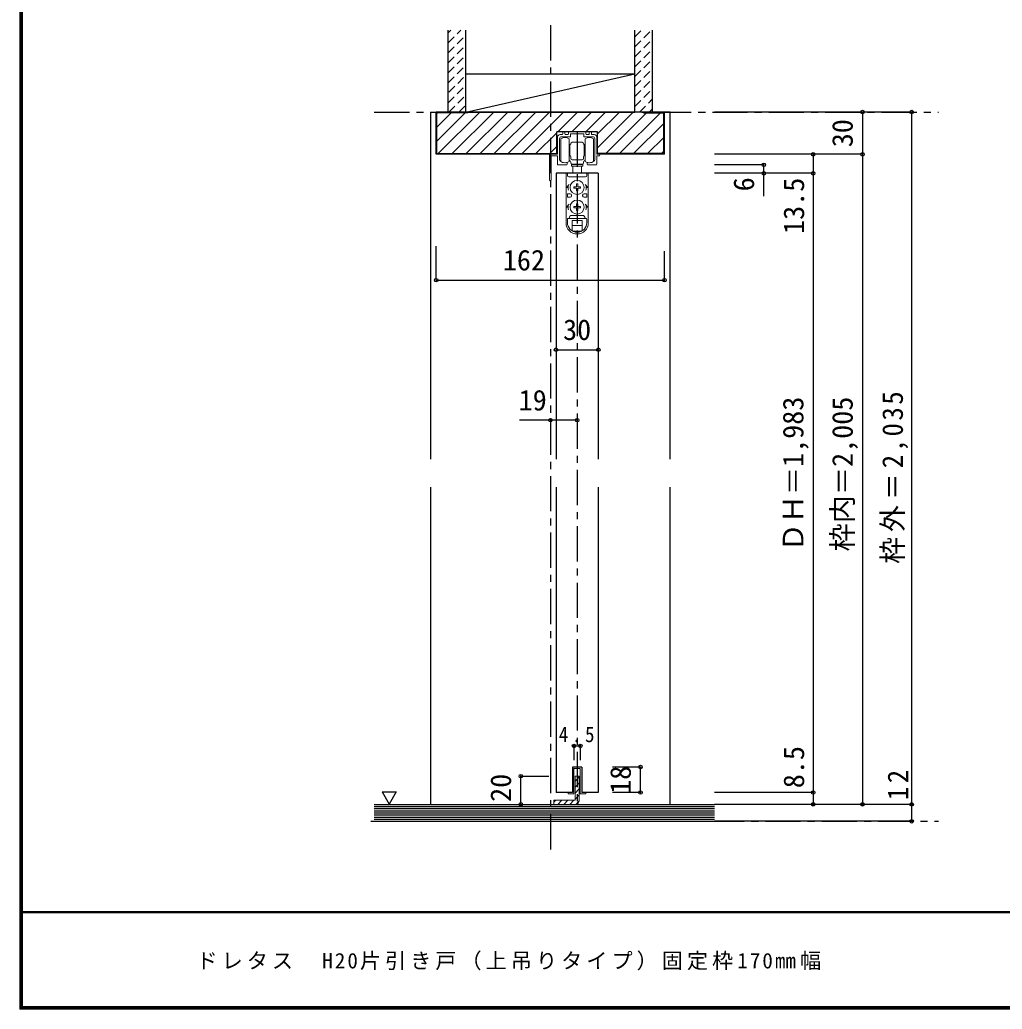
# Model space of a CAD drawing. Units: millimetres, scale not verified. Extents: x -973 to 977, y -718 to 696.
# Drawn here: x -973 to -276, y -701 to 1 of the extents above; entities that cross this region are included whole.
import ezdxf
from ezdxf.enums import TextEntityAlignment as Align

# ---------------------------------------------------------------- set-up
doc = ezdxf.new("R2010")
doc.units = ezdxf.units.MM
doc.header["$LTSCALE"] = 5
doc.header["$PDMODE"] = 32
doc.header["$PDSIZE"] = 2.5
doc.linetypes.add('CHAIN1', pattern=[8, 5, -1, 1, -1])
doc.linetypes.add('DASHED1', pattern=[1.8, 1.2, -0.6])
for name, color, linetype in [('0-1_通り芯', 4, 'CHAIN1'), ('0-2_柱', 3, 'Continuous'), ('0-3_仕上げ', 2, 'Continuous'), ('0-4_枠', 3, 'Continuous'), ('0-6_扉', 2, 'Continuous'), ('0-A_文字', 7, 'Continuous'), ('0-B_寸法', 7, 'Continuous'), ('0-C_ハッチ', 4, 'DASHED1'), ('F-1_枠', 6, 'Continuous'), ('F-A_文字', 7, 'Continuous')]:
    doc.layers.add(name, color=color, linetype=linetype)
doc.layers.add('0-7_金物', color=7, linetype='Continuous', lineweight=18)
doc.styles.add('ＭＳ ゴシック', font='')
doc.styles.get('ＭＳ ゴシック').set_extended_font_data('MS Gothic')

# ---------------------------------------------------------------- blocks, each defined once
blk = doc.blocks.new('戸車(上吊)')
at = {"layer": '0-7_金物'}
for p, q in [((-11.601, 12.792), (-11.601, 28.792)), ((-5.601, 28.792), (-5.601, 20.792)), ((5.599, 28.792), (5.599, 20.792)), ((11.599, 12.792), (11.599, 28.792)), ((-5.601, 24.792), (-5.301, 24.792)), ((-5.601, 23.292), (-5.101, 23.292)), ((-5.101, 24.592), (-5.301, 24.792)), ((-5.301, 23.292), (-5.101, 23.492)), ((-5.101, 24.792), (-5.101, 20.792)), ((-5.001, 24.792), (-5.101, 24.792)), ((-3.501, 26.292), (-0.001, 26.292)), ((3.499, 26.292), (-0.001, 26.292)), ((4.999, 24.792), (5.099, 24.792)), ((5.099, 24.792), (5.099, 20.792)), ((5.099, 24.592), (5.299, 24.792)), ((5.299, 23.292), (5.099, 23.492)), ((5.599, 23.292), (5.099, 23.292)), ((5.599, 24.792), (5.299, 24.792)), ((-5.601, 20.792), (-5.601, 12.792)), ((-5.601, 18.292), (-5.101, 18.292)), ((-5.601, 16.792), (-5.301, 16.792)), ((-5.101, 18.092), (-5.301, 18.292)), ((-5.101, 16.992), (-5.301, 16.792)), ((-5.101, 16.792), (-5.101, 20.792)), ((-5.001, 16.792), (-5.101, 16.792)), ((-4.501, 14.792), (-4.501, 16.292)), ((4.499, 14.792), (4.499, 16.292)), ((4.999, 16.792), (5.099, 16.792)), ((5.099, 16.792), (5.099, 20.792)), ((5.099, 18.092), (5.299, 18.292)), ((5.599, 18.292), (5.099, 18.292)), ((5.099, 16.992), (5.299, 16.792)), ((5.599, 16.792), (5.299, 16.792)), ((5.599, 20.792), (5.599, 12.792)), ((-4.001, 10.492), (-4.001, 9.492)), ((3.999, 10.492), (-4.001, 10.492)), ((-4.001, 9.492), (3.999, 9.492)), ((-3.501, 13.792), (-0.001, 13.792)), ((-0.001, 10.792), (-3.501, 10.792)), ((-3.001, 10.792), (-3.001, 10.492)), ((-3.001, 4.292), (-3.001, 9.492)), ((3.499, 13.792), (-0.001, 13.792)), ((-0.001, 10.792), (3.499, 10.792)), ((2.999, 10.792), (2.999, 10.492)), ((2.999, 9.492), (2.999, 4.292)), ((3.999, 10.492), (3.999, 9.492)), ((-7.9, 4.292), (-7.9, -30.608)), ((-7.857, 4.292), (7.943, 4.292)), ((-6.9, 4.292), (-6.9, 2.792)), ((-5.9, 1.792), (5.9, 1.792)), ((6.9, 4.292), (6.9, 2.792)), ((7.9, 4.292), (7.9, -30.608)), ((-5.657, -3.708), (-7.5, -5.708)), ((-6.4, -5.708), (-7.5, -5.708)), ((-0.52, -5.188), (-2.45, -5.222)), ((-2.45, -5.222), (-2.45, -6.194)), ((-0.52, -6.227), (-2.45, -6.194)), ((-0.52, -5.188), (-0.486, -3.258)), ((-0.52, -6.227), (-0.486, -8.158)), ((0.486, -3.258), (-0.486, -3.258)), ((0.52, -5.188), (0.486, -3.258)), ((0.52, -6.227), (0.486, -8.158)), ((0.52, -5.188), (2.45, -5.222)), ((0.52, -6.227), (2.45, -6.194)), ((2.45, -6.194), (2.45, -5.222)), ((5.657, -3.708), (7.5, -5.708)), ((6.4, -5.708), (7.5, -5.708)), ((-6.9, -10.208), (-6.9, -12.708)), ((-4.9, -10.208), (-6.9, -10.208)), ((-4.9, -12.708), (-6.9, -12.708)), ((-3.9, -11.208), (-3.9, -11.708)), ((-0.486, -8.158), (0.486, -8.158)), ((3.9, -11.208), (3.9, -11.708)), ((4.9, -10.208), (6.9, -10.208)), ((4.9, -12.708), (6.9, -12.708)), ((6.9, -10.208), (6.9, -12.708)), ((-5.657, -17.708), (-7.5, -19.708)), ((-6.4, -19.708), (-7.5, -19.708)), ((-0.52, -19.188), (-2.45, -19.222)), ((-2.45, -19.222), (-2.45, -20.194)), ((-0.52, -20.227), (-2.45, -20.194)), ((-0.52, -19.188), (-0.486, -17.258)), ((-0.52, -20.227), (-0.486, -22.158)), ((0.486, -17.258), (-0.486, -17.258)), ((0.52, -19.188), (0.486, -17.258)), ((0.52, -20.227), (0.486, -22.158)), ((0.52, -19.188), (2.45, -19.222)), ((0.52, -20.227), (2.45, -20.194)), ((2.45, -20.194), (2.45, -19.222)), ((5.657, -17.708), (7.5, -19.708)), ((6.4, -19.708), (7.5, -19.708)), ((-6.4, -27.708), (6.4, -27.708)), ((-4.4, -25.708), (4.4, -25.708)), ((-0.486, -22.158), (0.486, -22.158)), ((-6.9, -30.608), (-6.9, -28.208)), ((-3.5, -29.208), (3.5, -29.208)), ((-3.5, -36.554), (-3.5, -29.208)), ((-3.5, -32.708), (3.5, -32.708)), ((3.5, -36.554), (3.5, -29.208)), ((6.9, -30.608), (6.9, -28.208)), ((-3.028, -36.808), (3.028, -36.808))]:
    blk.add_line(p, q, dxfattribs=at)
for centre in [(0, -5.708), (0, -19.708)]:
    blk.add_circle(centre, 5, dxfattribs=at)
for centre, radius, start, end in [((-8.601, 24.792), 5, 53.1301, 126.8699), ((8.599, 24.792), 5, 53.1301, 126.8699), ((-5.001, 25.292), 0.5, 270, 0), ((-3.501, 25.292), 1, 90, 180), ((3.499, 25.292), 1, 0, 90), ((4.999, 25.292), 0.5, 180, 270), ((-5.001, 16.292), 0.5, 0, 90), ((-3.501, 14.792), 1, 180, 270), ((3.499, 14.792), 1, 270, 0), ((4.999, 16.292), 0.5, 90, 180), ((-8.601, 16.792), 5, 233.1301, 306.8699), ((-6.501, 11.792), 2, 0, 63.25632), ((-3.501, 11.792), 1, 180, 270), ((3.499, 11.792), 1, 270, 0), ((6.499, 11.792), 2, 116.74368, 180), ((8.599, 16.792), 5, 233.1301, 306.8699), ((-5.9, 2.792), 1, 180, 270), ((5.9, 2.792), 1, 270, 0), ((0, -5.708), 6.4, 167.82427, 198.20996), ((0, -5.708), 6.4, 341.79004, 12.17573), ((-4.9, -11.208), 1, 0, 90), ((-4.9, -11.708), 1, 270, 0), ((4.9, -11.208), 1, 90, 180), ((4.9, -11.708), 1, 180, 270), ((0, -19.708), 6.4, 167.82427, 198.20996), ((0, -19.708), 6.4, 341.79004, 12.17573), ((-6.4, -28.208), 0.5, 90, 180), ((-6.4, -26.708), 1, 270, 0), ((-4.4, -26.708), 1, 90, 180), ((4.4, -26.708), 1, 0, 90), ((6.4, -26.708), 1, 180, 270), ((6.4, -28.208), 0.5, 0, 90), ((0, -30.808), 7.9, 180, 0), ((0, -30.608), 6.9, 180, 0)]:
    blk.add_arc(centre, radius, start, end, dxfattribs=at)
blk = doc.blocks.new('レール金物(幕板付)')
at = {"layer": '0-7_金物'}
for p, q in [((-13.092, 7.847), (-11.742, 7.847)), ((-11.242, 8.347), (-11.242, 9.347)), ((-10.742, 9.847), (-10.242, 9.847)), ((-9.742, 9.347), (-9.742, 8.347)), ((-9.242, 7.847), (-7.742, 7.847)), ((-7.242, 8.347), (-7.242, 9.347)), ((-6.742, 9.847), (4.558, 9.847)), ((-5.742, 8.047), (-5.742, 6.647)), ((3.558, 6.647), (3.558, 8.047)), ((5.058, 9.347), (5.058, 8.347)), ((5.558, 7.847), (7.058, 7.847)), ((7.558, 8.347), (7.558, 9.347)), ((8.058, 9.847), (8.558, 9.847)), ((9.058, 9.347), (9.058, 8.347)), ((9.558, 7.847), (10.908, 7.847)), ((-13.592, 4.847), (-13.592, -9.939)), ((-6.042, 6.347), (-12.092, 6.347)), ((9.908, 6.347), (3.858, 6.347)), ((11.408, -9.939), (11.408, 4.847)), ((18.508, -6.353), (18.508, -24.553)), ((-8.742, -13.653), (-14.592, -13.653)), ((-8.242, -12.265), (-8.242, -13.153)), ((6.058, -13.153), (6.058, -12.265)), ((6.437, -11.975), (7.679, -12.153)), ((12.408, -13.653), (6.558, -13.653)), ((17.308, -24.553), (17.308, -7.553))]:
    blk.add_line(p, q, dxfattribs=at)
for points in [[(3.258, 8.347), (-0.792, 8.347), (-1.092, 8.647), (-1.392, 8.347), (-5.442, 8.347)], [(-16.492, -6.153), (-15.092, -6.153), (-15.092, 5.847)], [(12.908, 5.847), (12.908, -6.153), (18.308, -6.153)], [(-15.092, -13.153), (-15.092, -7.353), (-16.492, -7.353)], [(17.108, -7.353), (12.908, -7.353), (12.908, -13.153)]]:
    blk.add_lwpolyline(points, dxfattribs=at)
for centre, radius, start, end in [((-13.092, 5.847), 2, 90, 180), ((-11.742, 8.347), 0.5, 270, 0), ((-10.742, 9.347), 0.5, 90, 180), ((-10.242, 9.347), 0.5, 0, 90), ((-9.242, 8.347), 0.5, 180, 270), ((-7.742, 8.347), 0.5, 270, 0), ((-6.742, 9.347), 0.5, 90, 180), ((-5.442, 8.047), 0.3, 90, 180), ((3.258, 8.047), 0.3, 360, 90), ((4.558, 9.347), 0.5, 360, 90), ((5.558, 8.347), 0.5, 180, 270), ((7.058, 8.347), 0.5, 270, 360), ((8.058, 9.347), 0.5, 90, 180), ((8.558, 9.347), 0.5, 360, 90), ((9.558, 8.347), 0.5, 180, 270), ((10.908, 5.847), 2, 0, 90), ((-12.092, 4.847), 1.5, 90, 180), ((-6.042, 6.647), 0.3, 270, 360), ((3.858, 6.647), 0.3, 180, 270), ((9.908, 4.847), 1.5, 0, 90), ((-16.492, -6.753), 0.6, 90, 270), ((18.308, -6.353), 0.2, 0, 90), ((-14.592, -13.153), 0.5, 180, 270), ((-13.292, -9.939), 0.3, 180, 192.08406), ((-11.63, -9.583), 2, 192.08406, 228.89829), ((-9.863, -7.153), 5, 231.94944, 270), ((-9.95, -7.112), 5.042, 270.99736, 285.28454), ((-8.742, -13.153), 0.5, 270, 0), ((-8.542, -12.265), 0.3, 360, 105.31651), ((6.358, -12.265), 0.3, 74.68349, 180), ((6.558, -13.153), 0.5, 180, 270), ((7.679, -7.153), 5, 270, 308.05056), ((9.446, -9.583), 2, 311.10171, 347.91594), ((11.108, -9.939), 0.3, 347.91594, 0), ((12.408, -13.153), 0.5, 270, 360), ((17.108, -7.553), 0.2, 360, 90), ((17.908, -24.553), 0.6, 180, 0)]:
    blk.add_arc(centre, radius, start, end, dxfattribs=at)

msp = doc.modelspace()

# ---------------------------------------------------------------- linework, layer by layer
at = {"layer": '0-1_通り芯'}
for p, q in [((-596.758, -2.5), (-596.758, -587.657)), ((-721.758, -64.151), (-321.258, -64.151)), ((-577.758, -78.151), (-577.758, -555.5)), ((-724.148, -567.5), (-321.258, -567.5))]:
    msp.add_line(p, q, dxfattribs=at)
at = {"layer": '0-2_柱'}
for p, q in [((-656.758, -37.151), (-536.758, -37.151)), ((-656.758, -64.151), (-536.758, -64.151))]:
    msp.add_line(p, q, dxfattribs=at)
at = {"layer": '0-2_柱', "color": 7}
msp.add_line((-656.758, -64.151), (-536.758, -37.151), dxfattribs=at)
at = {"layer": '0-3_仕上げ'}
for p, q in [((-669.258, -64.151), (-669.258, -6.151)), ((-656.758, -64.151), (-656.758, -6.151)), ((-536.758, -64.151), (-536.758, -6.151)), ((-524.258, -64.151), (-524.258, -6.151)), ((-721.758, -555.5), (-480.258, -555.5)), ((-721.758, -567.5), (-480.258, -567.5))]:
    msp.add_line(p, q, dxfattribs=at)
at = {"layer": '0-3_仕上げ', "color": 7}
for p, q in [((-721.758, -557), (-480.258, -557)), ((-721.758, -558.5), (-480.258, -558.5)), ((-721.758, -560), (-480.258, -560)), ((-721.758, -561.5), (-480.258, -561.5)), ((-721.758, -563), (-480.258, -563)), ((-721.758, -564.5), (-480.258, -564.5)), ((-721.758, -566), (-480.258, -566))]:
    msp.add_line(p, q, dxfattribs=at)
at = {"layer": '0-4_枠', "color": 4}
for p, q in [((-681.758, -64.151), (-677.758, -64.151)), ((-681.758, -64.151), (-681.758, -310.454)), ((-511.758, -64.151), (-515.758, -64.151)), ((-511.758, -310.454), (-511.758, -64.151)), ((-681.758, -330.454), (-681.758, -555.5)), ((-511.758, -555.5), (-511.758, -330.454))]:
    msp.add_line(p, q, dxfattribs=at)
at = {"layer": '0-4_枠'}
for p, q in [((-515.758, -64.151), (-677.758, -64.151)), ((-677.758, -94.151), (-677.758, -64.151)), ((-655.258, -64.651), (-677.258, -64.651)), ((-677.258, -93.651), (-677.258, -64.651)), ((-655.258, -64.151), (-655.258, -64.651)), ((-530.758, -64.651), (-530.758, -64.151)), ((-530.758, -64.651), (-516.258, -64.651)), ((-516.258, -93.651), (-516.258, -64.651)), ((-515.758, -94.151), (-515.758, -64.151)), ((-592.158, -94.151), (-592.158, -78.151)), ((-592.158, -94.151), (-677.758, -94.151)), ((-677.258, -93.651), (-592.158, -93.651)), ((-516.258, -93.651), (-563.358, -93.651)), ((-515.758, -94.151), (-563.358, -94.151))]:
    msp.add_line(p, q, dxfattribs=at)
msp.add_lwpolyline([(-563.358, -94.151), (-563.358, -78.151), (-592.158, -78.151)], dxfattribs=at)
at = {"layer": '0-6_扉', "color": 6}
for p, q in [((-562.758, -107.651), (-592.758, -107.651)), ((-592.758, -107.651), (-592.758, -310.454)), ((-562.758, -107.651), (-562.758, -310.454)), ((-592.758, -330.454), (-592.758, -547)), ((-562.758, -330.454), (-562.758, -547)), ((-581.008, -529), (-581.008, -547)), ((-574.508, -529), (-581.008, -529)), ((-574.508, -529), (-574.508, -547)), ((-581.008, -547), (-592.758, -547)), ((-562.758, -547), (-574.508, -547))]:
    msp.add_line(p, q, dxfattribs=at)
at = {"layer": '0-7_金物'}
for p, q in [((-581.008, -547), (-581.008, -529)), ((-581.008, -529), (-574.508, -529)), ((-580.008, -548), (-580.008, -530)), ((-575.508, -530), (-580.008, -530)), ((-575.508, -530), (-575.508, -548)), ((-574.508, -529), (-574.508, -547)), ((-584.008, -547), (-581.008, -547)), ((-584.008, -548), (-584.008, -547)), ((-574.508, -547), (-571.508, -547)), ((-571.508, -547), (-571.508, -548)), ((-580.008, -548), (-584.008, -548)), ((-575.508, -548), (-571.508, -548))]:
    msp.add_line(p, q, dxfattribs=at)
at = {"layer": '0-7_金物', "color": 3}
for p, q in [((-579.258, -535.5), (-576.258, -535.5)), ((-579.258, -535.5), (-579.258, -552.5)), ((-576.258, -552.5), (-576.258, -535.5)), ((-594.258, -552.5), (-594.258, -555.5)), ((-594.258, -552.5), (-579.258, -552.5)), ((-579.258, -555.5), (-594.258, -555.5))]:
    msp.add_line(p, q, dxfattribs=at)
msp.add_arc((-579.258, -552.5), 3, 270, 0, dxfattribs=at)
at = {"layer": '0-A_文字'}
for p, q in [((-716.193, -546.686), (-706.193, -546.686)), ((-716.193, -546.686), (-711.193, -555.347)), ((-706.193, -546.686), (-711.193, -555.347))]:
    msp.add_line(p, q, dxfattribs=at)
at = {"layer": '0-B_寸法', "color": 4}
for p, q in [((-340.258, -64.151), (-480.258, -64.151)), ((-375.258, -64.151), (-375.258, -555.5)), ((-340.258, -567.5), (-340.258, -64.151)), ((-375.258, -94.151), (-480.258, -94.151)), ((-410.258, -94.151), (-410.258, -555.5)), ((-445.258, -101.651), (-480.258, -101.651)), ((-445.258, -123.769), (-445.258, -101.651)), ((-410.258, -107.651), (-480.258, -107.651)), ((-677.758, -183.455), (-677.758, -159.397)), ((-515.758, -183.455), (-515.758, -162.897)), ((-677.758, -183.455), (-515.758, -183.455)), ((-592.758, -232.841), (-562.758, -232.841)), ((-577.758, -282.841), (-618.758, -282.841)), ((-580.008, -514), (-580.008, -524)), ((-580.008, -514), (-575.508, -514)), ((-575.508, -514), (-575.508, -524)), ((-532.758, -529), (-552.758, -529)), ((-532.758, -547), (-532.758, -529)), ((-532.758, -547), (-552.758, -547)), ((-410.258, -547), (-480.258, -547)), ((-617.758, -555.5), (-597.758, -555.5)), ((-340.258, -555.5), (-480.258, -555.5)), ((-340.258, -567.5), (-480.258, -567.5))]:
    msp.add_line(p, q, dxfattribs=at)
msp.add_lwpolyline([(-617.758, -555.5), (-617.758, -535.5), (-597.758, -535.5)], dxfattribs=at)
at = {"layer": '0-B_寸法'}
for p in [(-375.258, -64.151), (-340.258, -64.151), (-410.258, -94.151), (-375.258, -94.151), (-445.258, -101.651), (-445.258, -107.651), (-410.258, -107.651), (-677.758, -183.455), (-515.758, -183.455), (-592.758, -232.841), (-562.758, -232.841), (-596.758, -282.841), (-577.758, -282.841), (-580.008, -514), (-575.508, -514), (-532.758, -529), (-617.758, -535.5), (-532.758, -547), (-410.258, -547), (-617.758, -555.5), (-410.258, -555.5), (-375.258, -555.5), (-375.258, -555.5), (-340.258, -555.5), (-340.258, -567.5)]:
    msp.add_point(p, dxfattribs=at)
at = {"layer": '0-C_ハッチ'}
for p, q in [((-669.229, -8.046), (-667.334, -6.151)), ((-669.229, -15.118), (-660.263, -6.151)), ((-536.758, -10.755), (-532.154, -6.151)), ((-536.758, -17.826), (-525.083, -6.151)), ((-669.229, -22.189), (-656.729, -9.689)), ((-536.758, -24.897), (-524.258, -12.397)), ((-669.229, -29.26), (-656.729, -16.76)), ((-536.758, -31.968), (-524.258, -19.468)), ((-669.229, -36.331), (-656.729, -23.831)), ((-536.758, -39.039), (-524.258, -26.539)), ((-669.229, -43.402), (-656.729, -30.902)), ((-536.758, -46.11), (-524.258, -33.61)), ((-668.908, -50.151), (-656.729, -37.973)), ((-536.758, -53.181), (-524.258, -40.681)), ((-669.258, -57.572), (-656.729, -45.044)), ((-536.758, -60.252), (-524.258, -47.752)), ((-668.766, -64.151), (-656.729, -52.115)), ((-533.586, -64.151), (-524.258, -54.823)), ((-661.695, -64.151), (-656.729, -59.186)), ((-526.515, -64.151), (-524.258, -61.894))]:
    msp.add_line(p, q, dxfattribs=at)
at = {"layer": '0-C_ハッチ', "linetype": 'Continuous'}
for p, q in [((-677.258, -64.925), (-676.984, -64.651)), ((-677.258, -74.825), (-667.084, -64.651)), ((-677.258, -84.724), (-657.185, -64.651)), ((-676.285, -93.651), (-646.785, -64.151)), ((-666.386, -93.651), (-636.886, -64.151)), ((-656.486, -93.651), (-626.986, -64.151)), ((-646.587, -93.651), (-617.087, -64.151)), ((-636.687, -93.651), (-607.187, -64.151)), ((-626.788, -93.651), (-597.288, -64.151)), ((-616.888, -93.651), (-587.388, -64.151)), ((-591.489, -78.151), (-577.489, -64.151)), ((-581.589, -78.151), (-567.589, -64.151)), ((-571.69, -78.151), (-557.69, -64.151)), ((-563.358, -79.718), (-547.79, -64.151)), ((-563.358, -89.618), (-538.258, -64.518)), ((-528.491, -64.651), (-557.491, -93.651)), ((-547.592, -93.651), (-518.592, -64.651)), ((-537.692, -93.651), (-516.258, -72.216)), ((-606.989, -93.651), (-592.158, -78.82)), ((-527.793, -93.651), (-516.258, -82.116)), ((-597.089, -93.651), (-592.158, -88.719)), ((-517.893, -93.651), (-516.258, -92.015)), ((-579.258, -538.982), (-576.258, -535.982)), ((-579.258, -543.225), (-576.258, -540.225)), ((-579.258, -547.468), (-576.258, -544.468)), ((-594.258, -553.982), (-592.775, -552.5)), ((-591.533, -555.5), (-588.533, -552.5)), ((-587.29, -555.5), (-584.29, -552.5)), ((-583.047, -555.5), (-580.047, -552.5)), ((-579.258, -551.71), (-576.258, -548.71)), ((-578.764, -555.459), (-576.298, -552.993))]:
    msp.add_line(p, q, dxfattribs=at)
at = {"layer": 'F-1_枠'}
for p, q in [((-973.347, 695.833), (-973.347, -700.833)), ((-972.514, 695.833), (-972.514, -700.833)), ((-971.68, 695.833), (-971.68, -700.833)), ((976.653, -631.667), (-973.347, -631.667)), ((976.653, -632.5), (-973.347, -632.5)), ((976.653, -699.167), (-973.347, -699.167)), ((976.653, -700), (-973.347, -700)), ((976.653, -700.833), (-973.347, -700.833))]:
    msp.add_line(p, q, dxfattribs=at)

# ---------------------------------------------------------------- block references
at = {"layer": '0-7_金物', "xscale": -1}
msp.add_blockref('レール金物(幕板付)', (-578.849, -87.998), dxfattribs=at)
at = {"layer": '0-7_金物'}
msp.add_blockref('戸車(上吊)', (-577.757, -111.944), dxfattribs=at)

# ---------------------------------------------------------------- texts
at = {"layer": '0-B_寸法', "style": 'ＭＳ ゴシック'}
for s, p in [('30', (-377.758, -89.151)), ('6', (-447.758, -120.419)), ('13.5', (-412.258, -150.651)), ('ＤＨ＝1,983', (-412.758, -375.992)), ('枠内＝2,005', (-377.758, -375.992)), ('8.5', (-412.258, -544)), ('18', (-535.258, -548)), ('20', (-620.258, -553.707))]:
    msp.add_text(s, height=14.66, rotation=90, dxfattribs=at).set_placement(p, align=Align.BOTTOM_LEFT)
for s, p in [('162', (-630.481, -180.955)), ('30', (-587.758, -230.341)), ('19', (-619.258, -280.341))]:
    msp.add_text(s, height=14.66, dxfattribs=at).set_placement(p, align=Align.BOTTOM_LEFT)
at = {"layer": '0-B_寸法', "char_height": 14.66, "attachment_point": 7, "rotation": 90, "style": 'ＭＳ ゴシック'}
for s, insert in [('\\T1.19;\\W0.95;枠外＝2,035', (-342.758, -384.742)), ('\\T1.27;\\W0.95;12', (-342.758, -552.5))]:
    msp.add_mtext(s, dxfattribs=dict(at, insert=insert))
at = {"layer": '0-B_寸法', "insert": (-590.758, -511.5), "char_height": 11, "attachment_point": 7, "style": 'ＭＳ ゴシック'}
msp.add_mtext('\\T1.38;\\W0.9;4.5', dxfattribs=at)
at = {"layer": 'F-A_文字', "insert": (-847.938, -673.333), "char_height": 11, "attachment_point": 7, "style": 'ＭＳ ゴシック'}
msp.add_mtext('\\T1.19;ドレタス\u3000H20片引き戸（上吊りタイプ）固定枠170㎜幅', dxfattribs=at)

doc.saveas('drawing.dxf')
